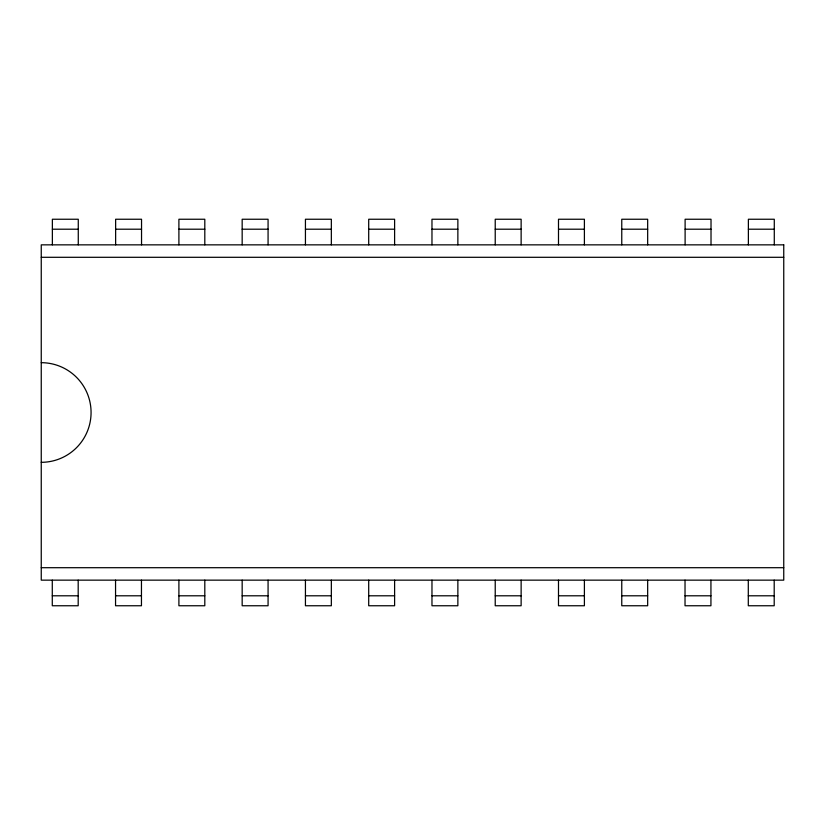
<?xml version="1.0" encoding="UTF-8"?>
<svg xmlns="http://www.w3.org/2000/svg" width="825" height="825" viewBox="0 0 825 825"><rect width="100%" height="100%" fill="white"/><g stroke="black" fill="none" stroke-linecap="round" stroke-linejoin="round"><path stroke-width="1.24" d="M52.367 229.206L78.272 229.206M115.634 229.206L141.539 229.206M178.901 229.206L204.806 229.206M242.168 229.206L268.073 229.206M305.436 229.206L331.341 229.206M368.703 229.206L394.608 229.206M431.97 229.206L457.865 229.206M495.227 229.206L521.132 229.206M558.494 229.206L584.399 229.206M621.761 229.206L647.666 229.206M685.111 229.206L711.016 229.206M748.378 229.206L774.283 229.206M41.25 257.297L783.75 257.297M41.25 567.703L783.75 567.703M52.284 595.794L78.189 595.794M115.552 595.794L141.457 595.794M178.901 595.794L204.806 595.794M242.168 595.794L268.073 595.794M305.436 595.794L331.341 595.794M368.703 595.794L394.608 595.794M431.97 595.794L457.865 595.794M495.227 595.794L521.132 595.794M558.494 595.794L584.399 595.794M621.761 595.794L647.666 595.794M685.028 595.794L710.933 595.794M748.296 595.794L774.201 595.794M774.283 244.85L774.283 219.244L748.378 219.244L748.378 244.85M774.201 580.15L774.201 605.756L748.296 605.756L748.296 580.15M711.016 244.85L711.016 219.244L685.111 219.244L685.111 244.85M710.933 580.15L710.933 605.756L685.028 605.756L685.028 580.15M647.666 244.85L647.666 219.244L621.761 219.244L621.761 244.85M647.666 580.15L647.666 605.756L621.761 605.756L621.761 580.15M584.399 244.85L584.399 219.244L558.494 219.244L558.494 244.85M584.399 580.15L584.399 605.756L558.494 605.756L558.494 580.15M521.132 244.85L521.132 219.244L495.227 219.244L495.227 244.85M521.132 580.15L521.132 605.756L495.227 605.756L495.227 580.15M457.865 244.85L457.865 219.244L431.97 219.244L431.97 244.85M457.865 580.15L457.865 605.756L431.97 605.756L431.97 580.15M394.608 244.85L394.608 219.244L368.703 219.244L368.703 244.85M394.608 580.15L394.608 605.756L368.703 605.756L368.703 580.15M331.341 244.85L331.341 219.244L305.436 219.244L305.436 244.85M331.341 580.15L331.341 605.756L305.436 605.756L305.436 580.15M268.073 244.85L268.073 219.244L242.168 219.244L242.168 244.85M268.073 580.15L268.073 605.756L242.168 605.756L242.168 580.15M204.806 244.85L204.806 219.244L178.901 219.244L178.901 244.85M204.806 580.15L204.806 605.756L178.901 605.756L178.901 580.15M141.539 244.85L141.539 219.244L115.634 219.244L115.634 244.85M141.457 580.15L141.457 605.756L115.552 605.756L115.552 580.15M78.272 244.85L78.272 219.244L52.367 219.244L52.367 244.85M78.189 580.15L78.189 605.756L52.284 605.756L52.284 580.15M41.25 362.68A49.82 49.82 0 0 1 91.07 412.5A49.82 49.82 0 0 1 41.25 462.32M783.75 244.85L41.25 244.85L41.25 580.15L783.75 580.15L783.75 244.85"/></g></svg>
